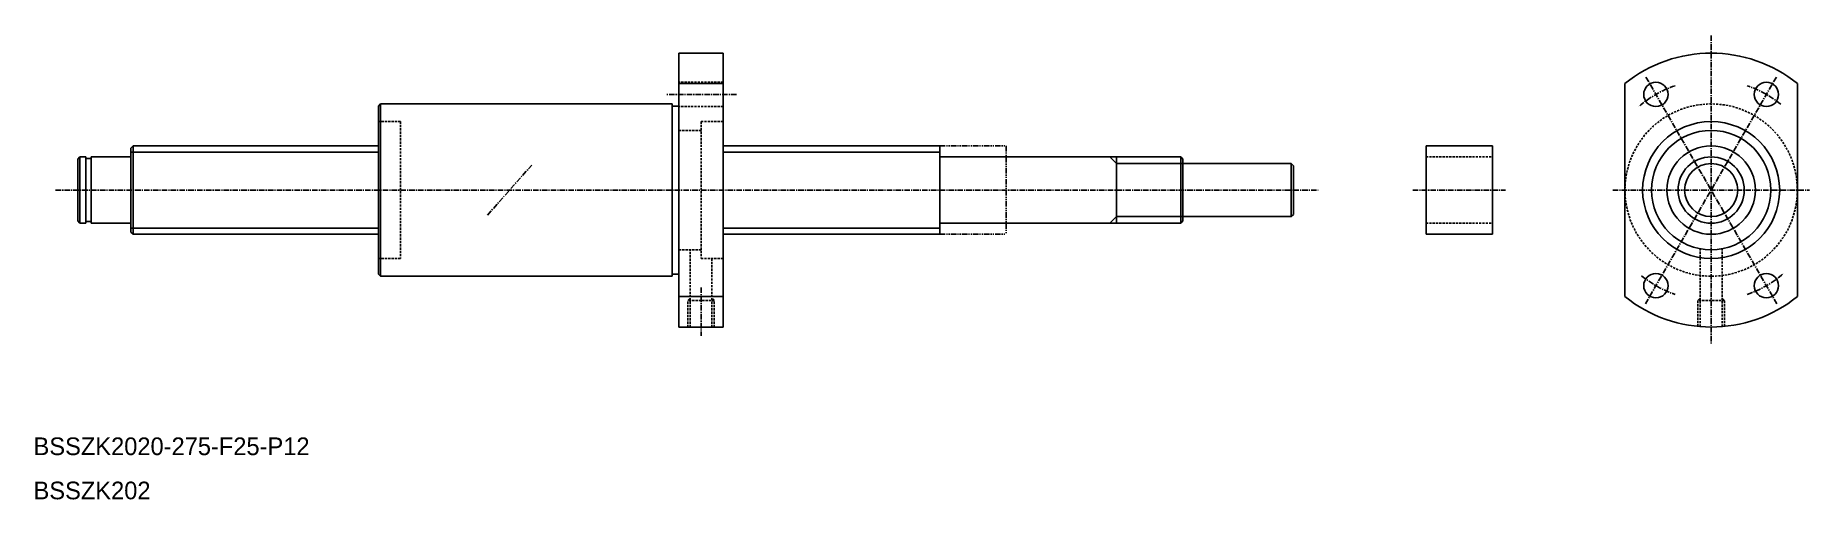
# Model space of a CAD drawing. Extents: x 10 to 412, y 10 to 115.
import ezdxf

# ---------------------------------------------------------------- set-up
doc = ezdxf.new("R2010")
doc.units = 0
for name, pattern in [('CENTER', [2, 1.25, -0.25, 0.25, -0.25]), ('DASHED', [0.75, 0.5, -0.25]), ('PHANTOM', [2.5, 1.25, -0.25, 0.25, -0.25, 0.25, -0.25])]:
    doc.linetypes.add(name, pattern=pattern)
doc.layers.get('0').update_dxf_attribs({"linetype": 'CONTINUOUS'})
doc.layers.add('CENTER', color=1, linetype='CENTER')

msp = doc.modelspace()

# ---------------------------------------------------------------- linework, layer by layer
at = {"color": 7, "linetype": 'CONTINUOUS'}
for p, q in [((156, 111), (156, 49)), ((166, 111), (156, 111)), ((166, 111), (166, 49)), ((166, 104.1), (156, 104.1)), ((370, 104.1), (370, 55.9)), ((409, 104.1), (409, 55.9)), ((88, 99), (88.5, 99.5)), ((88, 99), (88, 61)), ((88.5, 99.5), (154.5, 99.5)), ((88.5, 99.5), (88.5, 60.5)), ((154.5, 99.5), (154.5, 60.5)), ((154.5, 99), (156, 99)), ((32, 89.5), (32.5, 90)), ((32, 89.5), (32, 70.5)), ((88, 90), (32.5, 90)), ((32.5, 70), (32.5, 90)), ((166, 90), (215, 90)), ((215, 90), (215, 70)), ((325, 90), (325, 70)), ((325, 90), (340, 90)), ((340, 90), (340, 70)), ((20.5, 87.5), (20, 87)), ((20, 87), (20, 73)), ((20.5, 87.5), (20.5, 72.5)), ((20.5, 87.5), (21.85, 87.5)), ((21.85, 87.5), (21.85, 72.5)), ((21.85, 87.15), (23, 87.15)), ((23, 87.5), (31.8, 87.5)), ((23, 87.5), (23, 72.5)), ((32, 84.85), (32, 84.85)), ((215.2, 87.5), (269.5, 87.5)), ((255, 87.5), (255, 72.5)), ((269.5, 87.5), (269.5, 72.5)), ((269.5, 87.5), (270, 87)), ((270, 87), (270, 73)), ((270, 86), (294.5, 86)), ((294.5, 86), (294.5, 74)), ((294.5, 86), (295, 85.5)), ((295, 85.5), (295, 74.5)), ((32, 80), (32, 80)), ((20.5, 72.5), (20, 73)), ((20.5, 72.5), (21.85, 72.5)), ((21.85, 72.85), (23, 72.85)), ((23, 72.5), (31.8, 72.5)), ((215.2, 72.5), (269.5, 72.5)), ((270, 73), (269.5, 72.5)), ((270, 74), (294.5, 74)), ((295, 74.5), (294.5, 74)), ((32, 70.5), (32.5, 70)), ((88, 70), (32.5, 70)), ((166, 70), (215, 70)), ((325, 70), (340, 70)), ((88.5, 60.5), (88, 61)), ((88.5, 60.5), (154.5, 60.5)), ((154.5, 61), (156, 61)), ((166, 55.9), (156, 55.9)), ((166, 49), (156, 49))]:
    msp.add_line(p, q, dxfattribs=at)
at = {"color": 3, "linetype": 'DASHED'}
for p, q in [((166, 104.4), (156, 104.4)), ((166, 98.9), (156, 98.9)), ((93, 95.5), (88, 95.5)), ((93, 95.5), (93, 64.5)), ((156, 93.5), (161, 93.5)), ((161, 95.5), (161, 64.5)), ((161, 95.5), (166, 95.5)), ((325, 87.5), (340, 87.5)), ((325, 72.5), (340, 72.5)), ((93, 64.5), (88, 64.5)), ((156, 66.5), (161, 66.5)), ((158.54, 49), (158.54, 66.5)), ((161, 64.5), (166, 64.5)), ((163.46, 49), (163.46, 64.5)), ((387.04, 49.1), (387.04, 66.73)), ((391.96, 49.1), (391.96, 66.73)), ((158, 55), (158.54, 55.54)), ((164, 55), (158, 55)), ((158, 49), (158, 55)), ((164, 55), (163.46, 55.54)), ((164, 49), (164, 55)), ((386.5, 55), (387.04, 55.54)), ((392.5, 55), (386.5, 55)), ((386.5, 49.15), (386.5, 55)), ((392.5, 55), (391.96, 55.54)), ((392.5, 49.15), (392.5, 55))]:
    msp.add_line(p, q, dxfattribs=at)
at = {"color": 3, "linetype": 'CONTINUOUS'}
for p, q in [((88, 88.6), (32, 88.6)), ((166, 88.6), (215, 88.6)), ((253.5, 87.5), (255, 86)), ((255, 86), (270, 86)), ((253.5, 72.5), (255, 74)), ((255, 74), (270, 74)), ((88, 71.4), (32, 71.4)), ((166, 71.4), (215, 71.4))]:
    msp.add_line(p, q, dxfattribs=at)
at = {"color": 3, "linetype": 'PHANTOM'}
for p, q in [((215, 90), (230, 90)), ((230, 90), (230, 70)), ((215, 70), (230, 70))]:
    msp.add_line(p, q, dxfattribs=at)
at = {"color": 7, "linetype": 'CONTINUOUS'}
for centre, radius in [((377, 101.65), 2.75), ((402, 101.65), 2.75), ((389.5, 80), 15.5), ((389.5, 80), 13.5), ((389.5, 80), 10), ((389.5, 80), 7.5), ((389.5, 80), 6), ((377, 58.35), 2.75), ((402, 58.35), 2.75)]:
    msp.add_circle(centre, radius, dxfattribs=at)
at = {"color": 3, "linetype": 'DASHED'}
msp.add_circle((389.5, 80), 19.5, dxfattribs=at)
at = {"color": 7, "linetype": 'CONTINUOUS'}
for centre, radius, start, end in [((389.5, 80), 31, 51.0212, 128.9788), ((31.8, 87.7), 0.2, 270, 0), ((215.2, 87.7), 0.2, 180, 270), ((31.8, 72.3), 0.2, 0, 90), ((215.2, 72.3), 0.2, 90, 180), ((389.5, 80), 31, 231.0212, 308.9788)]:
    msp.add_arc(centre, radius, start, end, dxfattribs=at)
at = {"layer": 'CENTER', "color": 1, "linetype": 'CENTER'}
for p, q in [((389.5, 115), (389.5, 45)), ((404.37, 54.24), (374.62, 105.76)), ((374.62, 54.24), (404.37, 105.76)), ((169, 101.65), (153, 101.65)), ((112.69, 74.34), (122.69, 85.66)), ((15, 80), (300.62, 80)), ((322, 80), (343, 80)), ((367.25, 80), (411.75, 80)), ((161, 57.95), (161, 47))]:
    msp.add_line(p, q, dxfattribs=at)
for start, end in [(109.0974, 130.9026), (51.0212, 70.9026), (231.0212, 250.9026), (289.0974, 310.9026)]:
    msp.add_arc((389.5, 80), 25, start, end, dxfattribs=at)

# ---------------------------------------------------------------- texts
at = {"color": 7, "linetype": 'CONTINUOUS'}
for s, p in [('BSSZK2020-275-F25-P12', (10, 20)), ('BSSZK202', (10, 10))]:
    msp.add_text(s, height=4, dxfattribs=at).set_placement(p)

doc.saveas('drawing.dxf')
